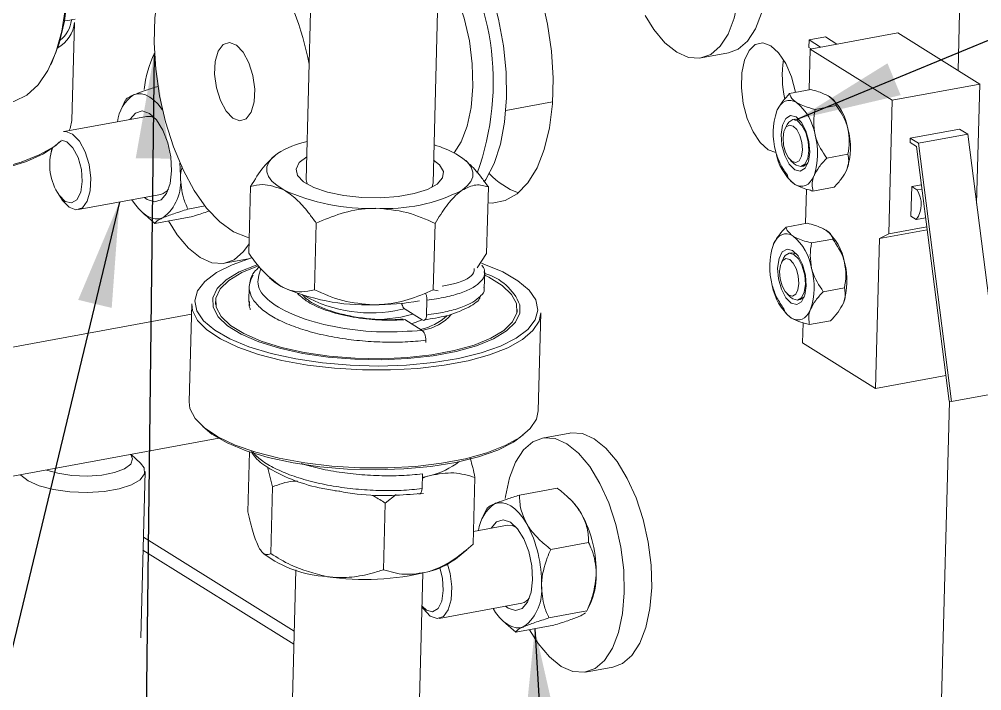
# Model space of a CAD drawing. Header units: millimetres. Extents: x 15 to 415, y 5 to 292.
# Drawn here: x 125.45 to 155.76, y 146.35 to 167.51 of the extents above; entities that cross this region are included whole.
import ezdxf

# ---------------------------------------------------------------- set-up
doc = ezdxf.new("R2010")
doc.units = ezdxf.units.MM
doc.dimstyles.new('SLDDIMSTYLE0', dxfattribs={"dimtxt": 0.18, "dimasz": 3.302, "dimexe": 0, "dimexo": 0.0625, "dimgap": 0, "dimtad": 0, "dimtih": 1, "dimtoh": 1, "dimdec": 0, "dimrnd": 1e-09, "dimzin": 0, "dimdsep": 46, "dimtxsty": 'Standard', "dimsah": 1, "dimcen": 0.09, "dimadec": 0, "dimazin": 0, "dimtfac": 3.302, "dimtdec": 0, "dimtofl": 0, "dimtmove": 0, "dimatfit": 3, "dimfxl": 1, "dimfrac": 2, "dimtolj": 1, "dimtzin": 0, "dimarcsym": 0})

msp = doc.modelspace()

# ---------------------------------------------------------------- linework, layer by layer
at = {"color": 7, "linetype": 'Continuous', "lineweight": 15}
for p, q in [((155.016, 165.898), (155.362, 179.182)), ((138.483, 162.348), (138.707, 170.951)), ((134.686, 170.209), (134.484, 162.452)), ((127.112, 164.326), (127.192, 167.413)), ((153.117, 167.082), (150.359, 166.573)), ((155.699, 165.472), (153.117, 167.082)), ((150.323, 166.859), (150.317, 166.625)), ((150.323, 166.859), (150.841, 166.954)), ((150.685, 166.634), (150.323, 166.859)), ((150.841, 166.954), (151.202, 166.729)), ((146.928, 166.293), (147.79, 166.452)), ((150.317, 166.625), (150.391, 166.579)), ((150.325, 165.287), (150.359, 166.573)), ((150.359, 166.573), (152.941, 164.963)), ((150.378, 165.296), (149.71, 165.173)), ((152.941, 164.963), (155.699, 165.472)), ((155.601, 161.701), (155.699, 165.472)), ((128.802, 164.973), (128.689, 164.739)), ((140.777, 164.642), (142.247, 164.913)), ((151.079, 164.989), (151.064, 165.003)), ((152.941, 164.963), (152.832, 160.754)), ((151.182, 164.795), (150.514, 164.672)), ((129.458, 164.452), (126.866, 163.974)), ((149.878, 164.362), (149.802, 164.348)), ((149.63, 164.191), (149.562, 164.051)), ((153.511, 163.765), (155.062, 164.051)), ((155.321, 163.89), (155.062, 164.051)), ((153.511, 163.765), (153.507, 163.625)), ((153.769, 163.604), (153.511, 163.765)), ((153.769, 163.604), (155.321, 163.89)), ((156.364, 155.754), (155.321, 163.89)), ((126.473, 163.431), (126.442, 163.268)), ((153.507, 163.625), (153.709, 163.498)), ((154.739, 155.472), (153.709, 163.498)), ((153.769, 163.604), (154.813, 155.468)), ((151.55, 163.258), (150.883, 163.135)), ((139.575, 162.999), (139.512, 163.057)), ((149.744, 163.065), (149.857, 162.958)), ((149.92, 162.909), (149.857, 162.958)), ((150.074, 162.873), (150.15, 162.887)), ((132.734, 162.239), (132.679, 160.14)), ((138.442, 162.213), (138.483, 162.348)), ((140.224, 162.227), (140.169, 160.128)), ((149.746, 162.407), (149.761, 162.393)), ((151.115, 162.223), (150.447, 162.1)), ((153.532, 161.302), (153.557, 162.237)), ((153.557, 162.237), (153.864, 162.294)), ((153.724, 162.133), (153.557, 162.237)), ((126.672, 162.023), (126.759, 161.882)), ((126.806, 161.811), (126.759, 161.882)), ((127.303, 161.512), (129.912, 161.994)), ((150.216, 161.077), (150.244, 162.16)), ((153.724, 162.133), (153.881, 162.162)), ((131.301, 161.628), (130.764, 161.529)), ((129.296, 161.451), (129.401, 161.352)), ((129.406, 161.358), (129.723, 161.08)), ((130.913, 161.3), (129.723, 161.08)), ((153.532, 161.302), (153.7, 161.197)), ((134.801, 161.088), (134.746, 158.988)), ((138.546, 161.081), (138.491, 158.982)), ((150.268, 161.087), (149.6, 160.964)), ((152.832, 160.754), (154.033, 160.976)), ((153.998, 161.252), (153.7, 161.197)), ((150.969, 160.78), (150.954, 160.794)), ((154.046, 160.877), (152.545, 160.6)), ((152.545, 160.6), (152.832, 160.754)), ((151.072, 160.586), (150.404, 160.463)), ((152.545, 160.6), (152.422, 155.876)), ((140.169, 160.128), (139.869, 159.674)), ((149.768, 160.153), (149.693, 160.139)), ((131.917, 159.821), (132.657, 159.958)), ((149.52, 159.981), (149.452, 159.842)), ((140.11, 159.522), (140.089, 159.574)), ((140.097, 159.053), (140.11, 159.526)), ((133.328, 159.368), (133.392, 159.31)), ((132.696, 159.087), (132.684, 158.615)), ((138.64, 158.959), (138.491, 158.982)), ((149.634, 158.855), (149.747, 158.749)), ((151.441, 159.049), (150.773, 158.926)), ((130.881, 158.544), (130.801, 155.457)), ((131.633, 158.618), (131.631, 158.524)), ((132.684, 158.618), (132.709, 158.49)), ((132.697, 158.617), (132.701, 158.579)), ((138.278, 158.192), (138.29, 158.659)), ((139.961, 158.741), (139.999, 158.829)), ((149.81, 158.699), (149.747, 158.749)), ((149.965, 158.664), (150.04, 158.677)), ((137.472, 158.361), (137.595, 158.386)), ((137.601, 158.376), (138.145, 158.036)), ((141.128, 158.277), (141.13, 158.371)), ((141.797, 155.171), (141.877, 158.258)), ((130.873, 158.216), (122.719, 156.711)), ((137.466, 158.127), (137.85, 158.221)), ((137.592, 158.048), (138.137, 157.709)), ((149.637, 158.197), (149.651, 158.183)), ((150.118, 157.313), (150.134, 157.95)), ((151.005, 158.013), (150.337, 157.89)), ((138.257, 157.396), (138.255, 157.326)), ((152.422, 155.876), (150.118, 157.313)), ((152.422, 155.876), (154.635, 156.285)), ((154.813, 155.468), (156.364, 155.754)), ((154.229, 135.684), (154.744, 155.471)), ((154.813, 155.468), (154.739, 155.472)), ((123.444, 152.778), (131.732, 154.307)), ((142.788, 154.473), (141.926, 154.314)), ((129.272, 153.527), (128.975, 153.798)), ((132.699, 153.882), (132.65, 151.991)), ((133.267, 153.405), (133.426, 152.775)), ((129.276, 148.019), (129.412, 153.257)), ((138.148, 153.186), (138.135, 152.72)), ((138.145, 153.073), (138.402, 153.138)), ((139.803, 153.071), (139.748, 150.971)), ((133.426, 152.775), (133.372, 150.675)), ((136.976, 152.265), (137.323, 152.539)), ((137.981, 152.559), (138.186, 152.572)), ((142.396, 152.737), (141.206, 152.517)), ((136.976, 152.265), (136.921, 150.165)), ((142.824, 152.366), (142.721, 152.463)), ((140.173, 152.09), (140.06, 151.856)), ((140.829, 151.569), (139.759, 151.372)), ((143.381, 151.026), (142.191, 150.806)), ((133.104, 150.714), (133.166, 150.657)), ((139.185, 150.501), (139.546, 150.797)), ((134.164, 150.16), (133.907, 140.305)), ((137.906, 140.201), (138.163, 150.056)), ((138.177, 148.928), (138.13, 148.999)), ((138.673, 148.629), (141.282, 149.11)), ((143.325, 148.865), (142.134, 148.646)), ((143.325, 148.865), (143.312, 148.848)), ((143.318, 148.845), (143.43, 149.078)), ((140.666, 148.568), (140.772, 148.469)), ((140.777, 148.475), (141.093, 148.197)), ((142.284, 148.417), (141.093, 148.197)), ((143.287, 146.938), (144.149, 147.097))]:
    msp.add_line(p, q, dxfattribs=at)
at = {"color": 8, "linetype": 'Continuous', "lineweight": 15}
for p, q in [((140.015, 159.76), (140.063, 159.7)), ((135.547, 152.637), (135.401, 152.652)), ((129.359, 151.189), (134.114, 148.225)), ((134.103, 147.82), (129.348, 150.784))]:
    msp.add_line(p, q, dxfattribs=at)
at = {"color": 7, "linetype": 'Continuous', "lineweight": 15, "flags": 128}
for points in [[(125.162, 164.893), (125.3, 164.927), (125.694, 165.12), (126.048, 165.447), (126.354, 165.9), (126.602, 166.467), (126.788, 167.134), (126.905, 167.882), (126.952, 168.693), (126.926, 169.546), (126.829, 170.419), (126.662, 171.288), (126.432, 172.132), (126.142, 172.928), (125.801, 173.656), (125.648, 173.932)], [(125.675, 173.937), (126.022, 173.282), (126.341, 172.512), (126.603, 171.683), (126.802, 170.816), (126.93, 169.935), (126.986, 169.065), (126.967, 168.23), (126.873, 167.451), (126.709, 166.75), (126.477, 166.147), (126.45, 166.093)], [(139.347, 170.377), (139.719, 169.775), (140.05, 169.084), (140.329, 168.322), (140.548, 167.513), (140.703, 166.679), (140.787, 165.845), (140.798, 165.034), (140.737, 164.269), (140.605, 163.573), (140.406, 162.966), (140.145, 162.465), (140.092, 162.388)], [(132.692, 160.63), (132.624, 160.645), (132.195, 160.818), (131.767, 161.126), (131.353, 161.562), (130.964, 162.113), (130.612, 162.762), (130.306, 163.491), (130.055, 164.279), (129.868, 165.104), (129.748, 165.941), (129.7, 166.767), (129.725, 167.557), (129.822, 168.29), (129.988, 168.944), (130.157, 169.374)], [(138.646, 169.368), (138.966, 168.839), (139.243, 168.224), (139.466, 167.546), (139.626, 166.83), (139.717, 166.104), (139.736, 165.397), (139.682, 164.735), (139.557, 164.144), (139.366, 163.647), (139.15, 163.302)], [(148.146, 169.134), (148.146, 168.797), (148.092, 168.135), (147.967, 167.544), (147.776, 167.047), (147.526, 166.663), (147.226, 166.406), (146.89, 166.287), (146.528, 166.309), (146.156, 166.473), (145.787, 166.771), (145.436, 167.193), (145.165, 167.631)], [(149.008, 168.956), (148.954, 168.294), (148.829, 167.703), (148.638, 167.206), (148.388, 166.822), (148.088, 166.565), (147.79, 166.452)], [(140.211, 161.727), (140.346, 161.721), (140.757, 161.796), (141.136, 162.01), (141.473, 162.358), (141.76, 162.83), (141.987, 163.413), (142.15, 164.092), (142.243, 164.847), (142.264, 165.658), (142.212, 166.503), (142.09, 167.359), (141.908, 168.17)], [(132.504, 166.474), (132.684, 166.141), (132.809, 165.735), (132.866, 165.307), (132.846, 164.907), (132.752, 164.584), (132.596, 164.377), (132.396, 164.31), (132.177, 164.393), (131.964, 164.614), (131.784, 164.948), (131.659, 165.353), (131.603, 165.782), (131.622, 166.181), (131.716, 166.504), (131.872, 166.712), (132.072, 166.778), (132.291, 166.695), (132.504, 166.474)], [(149.283, 163.313), (149.033, 163.402), (148.785, 163.624), (148.561, 163.961), (148.378, 164.384), (148.252, 164.861), (148.192, 165.353), (148.204, 165.819), (148.287, 166.222), (148.434, 166.529), (148.632, 166.715), (148.867, 166.765), (149.118, 166.676), (149.366, 166.454), (149.59, 166.117), (149.773, 165.693), (149.899, 165.216), (149.901, 165.208)], [(129.961, 164.655), (129.945, 164.678), (129.821, 164.835), (129.693, 164.963), (129.561, 165.062), (129.428, 165.128), (129.297, 165.162), (129.17, 165.161), (129.048, 165.127)], [(149.929, 164.889), (149.837, 164.934), (149.747, 164.957), (149.66, 164.957), (149.576, 164.934), (149.498, 164.887), (149.427, 164.819), (149.363, 164.73), (149.309, 164.622)], [(116.115, 164.612), (116.144, 164.397), (116.304, 164.086), (116.602, 163.785), (117.03, 163.502), (117.576, 163.244), (118.227, 163.018), (118.966, 162.829), (119.773, 162.683), (120.628, 162.583), (121.509, 162.532), (122.392, 162.531), (123.255, 162.58), (124.075, 162.678), (124.832, 162.823), (125.506, 163.01), (126.078, 163.235), (126.535, 163.492), (126.771, 163.679)], [(126.71, 163.634), (126.613, 163.545), (126.21, 163.273), (125.682, 163.032), (125.043, 162.827), (124.31, 162.664), (123.504, 162.548), (122.646, 162.482), (121.76, 162.468), (120.87, 162.506), (120, 162.594), (119.173, 162.731), (118.414, 162.914), (117.742, 163.135), (117.175, 163.391), (116.729, 163.674), (116.416, 163.976), (116.245, 164.288), (116.221, 164.603), (116.223, 164.617)], [(128.938, 164.356), (128.939, 164.359), (129.109, 164.557), (129.319, 164.622), (129.548, 164.547), (129.773, 164.34), (129.972, 164.019), (130.127, 163.618), (130.222, 163.175), (130.247, 162.733)], [(127.026, 164.003), (127.058, 164.074), (127.112, 164.326)], [(129.747, 164.371), (129.605, 164.443), (129.458, 164.452)], [(149.874, 162.772), (149.703, 162.943), (149.562, 163.214), (149.472, 163.544), (149.446, 163.883), (149.488, 164.179), (149.593, 164.388), (149.743, 164.477), (149.917, 164.433), (150.087, 164.262), (150.228, 163.991), (150.319, 163.661), (150.345, 163.322), (150.302, 163.026), (150.198, 162.817), (150.047, 162.728), (149.874, 162.772)], [(149.63, 164.191), (149.683, 164.274), (149.81, 164.349), (149.957, 164.312), (150.1, 164.168), (150.22, 163.939), (150.296, 163.66), (150.318, 163.374), (150.282, 163.123), (150.194, 162.947), (150.067, 162.872), (149.92, 162.909), (149.92, 162.909)], [(150.045, 164.318), (150.032, 164.326), (149.885, 164.363), (149.878, 164.362)], [(149.794, 163.025), (149.912, 162.996), (150.013, 163.056), (150.084, 163.197), (150.113, 163.397), (150.095, 163.626), (150.034, 163.85), (149.939, 164.033), (149.824, 164.148), (149.706, 164.178), (149.604, 164.117), (149.534, 163.976), (149.505, 163.776), (149.523, 163.547), (149.584, 163.324), (149.679, 163.141), (149.794, 163.025)], [(126.778, 163.706), (126.95, 163.654), (127.143, 163.461), (127.303, 163.155), (127.406, 162.781), (127.435, 162.398), (127.387, 162.062), (127.269, 161.825), (127.099, 161.724), (126.902, 161.774), (126.71, 161.966), (126.71, 161.966)], [(126.849, 163.971), (126.914, 163.975), (127.133, 163.893), (127.346, 163.671), (127.526, 163.338), (127.651, 162.932), (127.707, 162.504), (127.687, 162.104), (127.594, 161.781), (127.438, 161.574), (127.238, 161.508), (127.018, 161.59), (126.806, 161.811), (126.806, 161.811)], [(133.78, 162.134), (133.569, 162.269), (133.409, 162.411), (133.301, 162.559), (133.248, 162.709), (133.25, 162.859), (133.308, 163.006), (133.42, 163.148), (133.585, 163.283)], [(138.501, 163.07), (138.689, 162.921), (138.808, 162.717), (138.782, 162.512), (138.612, 162.32), (138.309, 162.151), (137.891, 162.017), (137.386, 161.926), (136.824, 161.884), (136.241, 161.894), (135.675, 161.954), (135.159, 162.062), (134.727, 162.21), (134.406, 162.389), (134.216, 162.587), (134.169, 162.793), (134.268, 162.994), (134.503, 163.174)], [(139.397, 162.125), (139.562, 162.259), (139.674, 162.401), (139.732, 162.548), (139.734, 162.698), (139.681, 162.848), (139.574, 162.996), (139.413, 163.138), (139.203, 163.273)], [(130.525, 162.56), (130.523, 162.809), (130.512, 162.979)], [(150.15, 162.887), (150.269, 162.961), (150.29, 162.988)], [(130.247, 162.733), (130.2, 162.337), (130.086, 162.023), (129.915, 161.825), (129.706, 161.76), (129.477, 161.835), (129.391, 161.898)], [(149.862, 162.316), (149.953, 162.271), (150.043, 162.248), (150.131, 162.248), (150.214, 162.272), (150.292, 162.318), (150.364, 162.386), (150.427, 162.475), (150.481, 162.584)], [(134.484, 162.452), (134.514, 162.323), (134.518, 162.315)], [(129, 161.825), (129.08, 161.704), (129.203, 161.547), (129.332, 161.419), (129.464, 161.32), (129.596, 161.254), (129.727, 161.221), (129.855, 161.221), (129.977, 161.255)], [(132.687, 160.434), (132.514, 160.192), (132.215, 159.935), (131.879, 159.815), (131.517, 159.838), (131.145, 160.001), (130.776, 160.3), (130.425, 160.721), (130.154, 161.159)], [(149.819, 160.679), (149.728, 160.725), (149.638, 160.748), (149.55, 160.748), (149.466, 160.724), (149.388, 160.678), (149.317, 160.61), (149.254, 160.521), (149.199, 160.412)], [(149.764, 158.563), (149.594, 158.733), (149.453, 159.004), (149.362, 159.334), (149.336, 159.673), (149.379, 159.97), (149.483, 160.178), (149.634, 160.267), (149.807, 160.223), (149.978, 160.053), (150.119, 159.782), (150.209, 159.452), (150.235, 159.113), (150.193, 158.817), (150.088, 158.608), (149.938, 158.519), (149.764, 158.563)], [(149.52, 159.981), (149.573, 160.065), (149.7, 160.14), (149.847, 160.103), (149.991, 159.959), (150.11, 159.73), (150.187, 159.451), (150.208, 159.164), (150.173, 158.914), (150.084, 158.738), (149.957, 158.662), (149.81, 158.699), (149.81, 158.699)], [(149.935, 160.108), (149.922, 160.117), (149.776, 160.154), (149.768, 160.153)], [(132.764, 159.991), (132.158, 159.777), (131.662, 159.527), (131.295, 159.248), (131.067, 158.949), (130.984, 158.638), (131.048, 158.323), (131.257, 158.012), (131.606, 157.715), (132.086, 157.439), (132.682, 157.191), (133.38, 156.979), (134.159, 156.809), (134.999, 156.684), (135.877, 156.609), (136.769, 156.585), (137.65, 156.614), (138.496, 156.693), (139.285, 156.822), (139.994, 156.996), (140.605, 157.212), (141.101, 157.462), (141.468, 157.74), (141.696, 158.039), (141.78, 158.35), (141.716, 158.666), (141.506, 158.976), (141.157, 159.274), (140.678, 159.55), (140.081, 159.797), (140.004, 159.824)], [(141.216, 158.513), (141.217, 158.255), (141.08, 157.964), (140.8, 157.689), (140.387, 157.439), (139.851, 157.22), (139.21, 157.04), (138.484, 156.904), (137.693, 156.817), (136.862, 156.781), (136.017, 156.796), (135.183, 156.864), (134.386, 156.98), (133.649, 157.143), (132.995, 157.347), (132.444, 157.586), (132.012, 157.852), (131.714, 158.138), (131.557, 158.435), (131.547, 158.733), (131.684, 159.024), (131.963, 159.299), (132.377, 159.55), (132.912, 159.768), (132.942, 159.778)], [(149.685, 158.816), (149.802, 158.786), (149.904, 158.846), (149.975, 158.987), (150.003, 159.188), (149.986, 159.417), (149.925, 159.64), (149.829, 159.823), (149.714, 159.938), (149.597, 159.968), (149.495, 159.908), (149.424, 159.767), (149.396, 159.567), (149.413, 159.337), (149.474, 159.114), (149.57, 158.931), (149.685, 158.816)], [(132.956, 159.733), (132.459, 159.528), (132.054, 159.283), (131.78, 159.013), (131.646, 158.728), (131.656, 158.436), (131.81, 158.145), (132.102, 157.865), (132.525, 157.605), (133.065, 157.371), (133.705, 157.171), (134.427, 157.012), (135.208, 156.897), (136.025, 156.831), (136.853, 156.816), (137.666, 156.852), (138.44, 156.937), (139.152, 157.07), (139.78, 157.246), (140.304, 157.46), (140.709, 157.706), (140.983, 157.975), (141.117, 158.26), (141.107, 158.553), (140.953, 158.843), (140.661, 159.123), (140.238, 159.384), (140.136, 159.435)], [(133.701, 159.094), (133.49, 159.229), (133.392, 159.31)], [(141.877, 158.258), (141.822, 158.001), (141.626, 157.701), (141.295, 157.419), (140.836, 157.163), (140.262, 156.938), (139.587, 156.752), (138.829, 156.608), (138.008, 156.51), (137.144, 156.462), (136.261, 156.464), (135.381, 156.515), (134.526, 156.616), (133.72, 156.763), (132.982, 156.952), (132.333, 157.179), (131.788, 157.438), (131.362, 157.721), (131.066, 158.022), (130.908, 158.333), (130.881, 158.544)], [(150.04, 158.677), (150.16, 158.751), (150.18, 158.778)], [(149.752, 158.107), (149.843, 158.061), (149.933, 158.038), (150.021, 158.039), (150.105, 158.062), (150.183, 158.108), (150.254, 158.177), (150.318, 158.266), (150.372, 158.374)], [(136.659, 158.049), (136.955, 158.063), (137.466, 158.127)], [(138.131, 158.045), (138.006, 157.988), (137.803, 157.917)], [(130.801, 155.457), (130.828, 155.246), (130.986, 154.935), (131.282, 154.634), (131.708, 154.351), (132.252, 154.092), (132.902, 153.865), (133.64, 153.676), (134.446, 153.529), (135.3, 153.429), (136.181, 153.377), (137.064, 153.375), (137.927, 153.423), (138.749, 153.521), (139.507, 153.665), (140.181, 153.851), (140.756, 154.076), (141.215, 154.332), (141.546, 154.614), (141.742, 154.914), (141.797, 155.171)], [(141.324, 154.412), (141.016, 154.188), (140.52, 153.938), (139.909, 153.722), (139.2, 153.548), (138.411, 153.419), (137.564, 153.34), (136.683, 153.311), (135.792, 153.335), (134.914, 153.41), (134.074, 153.535), (133.295, 153.705), (132.597, 153.917), (132, 154.165), (131.521, 154.441), (131.234, 154.674)], [(140.754, 152.413), (140.762, 152.471), (140.887, 153.062), (141.079, 153.559), (141.329, 153.944), (141.628, 154.2), (141.965, 154.32), (142.326, 154.297), (142.698, 154.134), (143.067, 153.836), (143.418, 153.414), (143.738, 152.885), (144.014, 152.269), (144.237, 151.591), (144.396, 150.875), (144.487, 150.149), (144.506, 149.442)], [(142.788, 154.473), (142.827, 154.479), (143.188, 154.456), (143.56, 154.293), (143.929, 153.995), (144.28, 153.573), (144.6, 153.044), (144.876, 152.428), (145.099, 151.75), (145.258, 151.034), (145.349, 150.308), (145.368, 149.601)], [(126.305, 153.306), (126.661, 153.205), (127.109, 153.137), (127.586, 153.118), (128.048, 153.15), (128.454, 153.229), (128.768, 153.348), (128.964, 153.497), (129.022, 153.663), (128.966, 153.797)], [(129.272, 153.527), (129.388, 153.375), (129.399, 153.183), (129.263, 153), (128.99, 152.84), (128.6, 152.715), (128.122, 152.634), (127.591, 152.603), (127.047, 152.624), (126.53, 152.697), (126.079, 152.814), (125.727, 152.969), (125.499, 153.149), (125.494, 153.156)], [(141.432, 151.612), (141.316, 151.795), (141.192, 151.952), (141.063, 152.08), (140.932, 152.179), (140.799, 152.245), (140.668, 152.278), (140.54, 152.278), (140.419, 152.244)], [(140.308, 151.473), (140.31, 151.476), (140.48, 151.674), (140.69, 151.739), (140.918, 151.664), (141.143, 151.456), (141.343, 151.136), (141.498, 150.735), (141.592, 150.292), (141.617, 149.85)], [(141.117, 151.488), (140.975, 151.56), (140.829, 151.569)], [(138.692, 150.223), (138.776, 149.898), (138.806, 149.514), (138.758, 149.179), (138.64, 148.942), (138.47, 148.841), (138.273, 148.891), (138.135, 149.012)], [(138.94, 150.339), (139.022, 150.049), (139.078, 149.621), (139.058, 149.221), (138.964, 148.898), (138.808, 148.691), (138.608, 148.625), (138.389, 148.707), (138.177, 148.928)], [(141.617, 149.85), (141.57, 149.453), (141.456, 149.14), (141.286, 148.942), (141.076, 148.876), (140.848, 148.952), (140.762, 149.014)], [(144.506, 149.442), (144.452, 148.781), (144.326, 148.19), (144.135, 147.693), (143.885, 147.308), (143.586, 147.052), (143.249, 146.932), (142.888, 146.955), (142.516, 147.118), (142.147, 147.416), (141.796, 147.838), (141.524, 148.276)], [(145.368, 149.601), (145.314, 148.94), (145.188, 148.349), (144.997, 147.852), (144.747, 147.467), (144.448, 147.211), (144.149, 147.097)], [(140.371, 148.942), (140.45, 148.821), (140.574, 148.664), (140.703, 148.535), (140.834, 148.437), (140.967, 148.371), (141.098, 148.337), (141.226, 148.338), (141.347, 148.372)]]:
    msp.add_lwpolyline(points, dxfattribs=at)
at = {"color": 7, "linetype": 'Continuous', "lineweight": 15}
for centre, radius, start, end in [((131.96, 165.538), 8.418, 339.9897, 36.8373), ((126.136, 164.56), 8.581, 10.317, 33.2425), ((126.126, 167.543), 1.074, 300.131, 353.059), ((126.189, 167.579), 0.909, 307.2175, 353.9799), ((132.986, 164.895), 3.624, 154.6516, 173.6468), ((152.659, 165.723), 3.177, 170.7303, 193.2305), ((129.736, 164.147), 1.198, 125.0642, 173.4231), ((149.889, 163.783), 1.683, 9.4752, 50.3487), ((151.396, 163.924), 2.2, 161.5078, 195.5097), ((148.854, 163.593), 1.683, 9.4752, 50.3487), ((149.429, 163.472), 2.2, 341.5078, 15.5097), ((148.395, 163.281), 2.2, 341.5078, 15.5097), ((128.094, 162.924), 1.684, 161.687, 214.672), ((135.172, 160.697), 3.034, 102.5008, 121.5361), ((137.483, 160.046), 3.657, 61.9476, 73.6232), ((150.936, 163.613), 1.683, 189.4752, 230.3487), ((129.111, 162.387), 1.425, 307.4223, 6.9627), ((142.012, 164.296), 2.41, 223.1491, 249.5479), ((129.814, 162.377), 0.396, 284.3289, 328.8555), ((136.464, 168.022), 6.472, 245.4968, 271.965), ((136.995, 166.82), 5.274, 266.6402, 297.0967), ((153.037, 161.683), 0.822, 323.8214, 33.1961), ((148.745, 159.383), 1.683, 9.4752, 50.3487), ((149.779, 159.574), 1.683, 9.4752, 50.3487), ((151.286, 159.714), 2.2, 161.5078, 195.5097), ((149.32, 159.263), 2.2, 341.5078, 15.5097), ((148.285, 159.072), 2.2, 341.5078, 15.5097), ((136.385, 164.982), 6.472, 245.4968, 271.965), ((150.826, 159.403), 1.683, 189.4752, 230.3487), ((136.523, 162.577), 4.321, 240.8712, 282.6873), ((136.663, 166.481), 7.967, 269.5931, 280.0824), ((137.727, 159.462), 1.76, 281.7932, 312.6437), ((137.923, 159.206), 1.509, 279.4905, 318.6989), ((137.878, 155.373), 2.295, 283.1829, 308.1523), ((141.107, 151.264), 1.198, 125.0642, 173.4231), ((141.512, 151.021), 1.878, 28.9609, 45.7122), ((139.769, 150.095), 3.852, 358.5085, 28.46), ((138.045, 149.777), 3.852, 358.5085, 28.46), ((135.347, 153.633), 3.689, 233.7692, 266.6983), ((137.776, 152.395), 2.361, 283.3911, 306.6496), ((136.359, 157.98), 8.123, 261.3266, 283.9878), ((141.41, 149.974), 2.21, 336.0921, 0.5346), ((140.481, 149.504), 1.425, 307.4223, 6.9627), ((141.184, 149.494), 0.396, 284.3289, 328.8555)]:
    msp.add_arc(centre, radius, start, end, dxfattribs=at)
at = {"color": 8, "linetype": 'Continuous', "lineweight": 15}
msp.add_arc((139.659, 157.885), 1.679, 21.9679, 74.2304, dxfattribs=at)
at = {"color": 7, "linetype": 'Continuous', "lineweight": 15}
for points, knots in [([(126.852, 167.457), (126.861, 167.459), (126.97, 167.475), (127.095, 167.495), (127.209, 167.513)], [0, 0, 0, 0, 0.085571, 1, 1, 1, 1]), ([(129.835, 165.401), (129.702, 165.358), (129.43, 165.272), (129.178, 165.182), (129.071, 165.137), (129.048, 165.127)], [0, 0, 0, 0, 0.43238, 0.879544, 1, 1, 1, 1]), ([(150.378, 165.296), (150.463, 165.274), (150.692, 165.214), (150.859, 165.132), (150.963, 165.08)], [0, 0, 0, 0, 0.3711, 1, 1, 1, 1]), ([(129.048, 165.127), (128.97, 165.09), (128.835, 165.025), (128.816, 164.986), (128.809, 164.969)], [0, 0, 0, 0, 0.572419, 1, 1, 1, 1]), ([(149.71, 165.173), (149.565, 165.01), (149.399, 164.824), (149.319, 164.643), (149.309, 164.622)], [0, 0, 0, 0, 0.879026, 1, 1, 1, 1]), ([(149.929, 164.889), (149.857, 164.947), (149.743, 165.039), (149.719, 165.137), (149.71, 165.173)], [0, 0, 0, 0, 0.6289, 1, 1, 1, 1]), ([(150.963, 165.08), (150.97, 165.076), (151.074, 165.009), (151.153, 164.911), (151.176, 164.819), (151.182, 164.795)], [0, 0, 0, 0, 0.047338, 0.759626, 1, 1, 1, 1]), ([(150.514, 164.672), (150.459, 164.686), (150.242, 164.743), (150.043, 164.819), (149.935, 164.885), (149.929, 164.889)], [0, 0, 0, 0, 0.240374, 0.952662, 1, 1, 1, 1]), ([(150.515, 163.87), (150.493, 164.007), (150.45, 164.279), (150.493, 164.542), (150.514, 164.672)], [0, 0, 0, 0, 0.503986, 1, 1, 1, 1]), ([(151.182, 164.795), (151.318, 164.591), (151.472, 164.358), (151.541, 164.093), (151.549, 164.061)], [0, 0, 0, 0, 0.879026, 1, 1, 1, 1]), ([(151.549, 164.061), (151.571, 163.923), (151.614, 163.651), (151.571, 163.389), (151.55, 163.258)], [0, 0, 0, 0, 0.503986, 1, 1, 1, 1]), ([(150.883, 163.135), (150.747, 163.339), (150.592, 163.572), (150.523, 163.838), (150.515, 163.87)], [0, 0, 0, 0, 0.879026, 1, 1, 1, 1]), ([(133.585, 163.283), (133.437, 163.155), (133.143, 162.901), (132.87, 162.459), (132.734, 162.239)], [0, 0, 0, 0, 0.503997, 1, 1, 1, 1]), ([(149.275, 163.335), (149.318, 163.202), (149.404, 162.938), (149.564, 162.713), (149.643, 162.601)], [0, 0, 0, 0, 0.503986, 1, 1, 1, 1]), ([(150.481, 162.584), (150.53, 162.677), (150.627, 162.861), (150.798, 163.044), (150.883, 163.135)], [0, 0, 0, 0, 0.503986, 1, 1, 1, 1]), ([(151.55, 163.258), (151.571, 163.126), (151.595, 162.975), (151.524, 162.796), (151.516, 162.774)], [0, 0, 0, 0, 0.8790262, 1, 1, 1, 1]), ([(130.525, 162.56), (130.525, 162.577), (130.528, 162.68), (130.56, 162.785), (130.586, 162.872)], [0, 0, 0, 0, 0.16973, 1, 1, 1, 1]), ([(140.224, 162.227), (140.157, 162.32), (139.975, 162.572), (139.757, 162.846), (139.6, 162.968), (139.57, 162.991)], [0, 0, 0, 0, 0.323256, 0.871777, 1, 1, 1, 1]), ([(130.764, 161.529), (130.711, 161.645), (130.571, 161.957), (130.543, 162.327), (130.525, 162.56)], [0, 0, 0, 0, 0.370993, 1, 1, 1, 1]), ([(149.643, 162.601), (149.652, 162.564), (149.676, 162.467), (149.79, 162.374), (149.862, 162.316)], [0, 0, 0, 0, 0.3711, 1, 1, 1, 1]), ([(150.447, 162.1), (150.426, 162.232), (150.402, 162.383), (150.473, 162.562), (150.481, 162.584)], [0, 0, 0, 0, 0.8790262, 1, 1, 1, 1]), ([(151.516, 162.774), (151.467, 162.681), (151.37, 162.497), (151.199, 162.314), (151.115, 162.223)], [0, 0, 0, 0, 0.503986, 1, 1, 1, 1]), ([(132.734, 162.239), (132.858, 162.27), (133.19, 162.352), (133.553, 162.218), (133.78, 162.134)], [0, 0, 0, 0, 0.372647, 1, 1, 1, 1]), ([(139.397, 162.125), (139.544, 162.198), (139.836, 162.344), (140.095, 162.266), (140.224, 162.227)], [0, 0, 0, 0, 0.503997, 1, 1, 1, 1]), ([(149.862, 162.316), (149.868, 162.312), (149.976, 162.247), (150.176, 162.171), (150.392, 162.114), (150.447, 162.1)], [0, 0, 0, 0, 0.047338, 0.759626, 1, 1, 1, 1]), ([(133.78, 162.134), (133.801, 162.122), (133.951, 162.035), (134.232, 161.805), (134.549, 161.441), (134.734, 161.182), (134.801, 161.088)], [0, 0, 0, 0, 0.059231, 0.41722, 0.788379, 1, 1, 1, 1]), ([(138.546, 161.081), (138.664, 161.27), (138.903, 161.653), (139.196, 161.978), (139.362, 162.099), (139.397, 162.125)], [0, 0, 0, 0, 0.432383, 0.879551, 1, 1, 1, 1]), ([(129.977, 161.255), (130.084, 161.297), (130.296, 161.381), (130.609, 161.48), (130.764, 161.529)], [0, 0, 0, 0, 0.503992, 1, 1, 1, 1]), ([(131.434, 161.473), (131.408, 161.463), (131.272, 161.41), (131.074, 161.349), (130.913, 161.3)], [0, 0, 0, 0, 0.18956, 1, 1, 1, 1]), ([(134.801, 161.088), (135.06, 161.197), (135.588, 161.42), (136.237, 161.546), (136.607, 161.553), (136.686, 161.555)], [0, 0, 0, 0, 0.432383, 0.879551, 1, 1, 1, 1]), ([(136.686, 161.555), (137.014, 161.527), (137.667, 161.472), (138.254, 161.211), (138.546, 161.081)], [0, 0, 0, 0, 0.503997, 1, 1, 1, 1]), ([(129.723, 161.08), (129.732, 161.099), (129.75, 161.138), (129.857, 161.202), (129.956, 161.246), (129.977, 161.255)], [0, 0, 0, 0, 0.43238, 0.879544, 1, 1, 1, 1]), ([(149.6, 160.964), (149.455, 160.8), (149.29, 160.615), (149.209, 160.434), (149.199, 160.412)], [0, 0, 0, 0, 0.879026, 1, 1, 1, 1]), ([(149.819, 160.679), (149.747, 160.737), (149.633, 160.829), (149.609, 160.927), (149.6, 160.964)], [0, 0, 0, 0, 0.6289, 1, 1, 1, 1]), ([(150.268, 161.087), (150.353, 161.065), (150.583, 161.005), (150.749, 160.922), (150.853, 160.87)], [0, 0, 0, 0, 0.3711, 1, 1, 1, 1]), ([(150.404, 160.463), (150.35, 160.477), (150.133, 160.534), (149.933, 160.609), (149.826, 160.675), (149.819, 160.679)], [0, 0, 0, 0, 0.240374, 0.952662, 1, 1, 1, 1]), ([(150.853, 160.87), (150.86, 160.866), (150.964, 160.8), (151.043, 160.702), (151.066, 160.609), (151.072, 160.586)], [0, 0, 0, 0, 0.047338, 0.759626, 1, 1, 1, 1]), ([(150.405, 159.66), (150.384, 159.797), (150.34, 160.07), (150.383, 160.332), (150.404, 160.463)], [0, 0, 0, 0, 0.503986, 1, 1, 1, 1]), ([(151.072, 160.586), (151.208, 160.381), (151.362, 160.149), (151.431, 159.883), (151.44, 159.851)], [0, 0, 0, 0, 0.879026, 1, 1, 1, 1]), ([(133.701, 159.094), (133.476, 159.261), (133.117, 159.529), (132.798, 159.974), (132.679, 160.14)], [0, 0, 0, 0, 0.627353, 1, 1, 1, 1]), ([(151.44, 159.851), (151.462, 159.714), (151.505, 159.442), (151.462, 159.179), (151.441, 159.049)], [0, 0, 0, 0, 0.503986, 1, 1, 1, 1]), ([(133.022, 159.72), (132.958, 159.661), (132.747, 159.465), (132.717, 159.241), (132.696, 159.085)], [0, 0, 0, 0, 0.304255, 1, 1, 1, 1]), ([(140.063, 159.7), (140.067, 159.695), (140.115, 159.637), (140.105, 159.578), (140.096, 159.523)], [0, 0, 0, 0, 0.070894, 1, 1, 1, 1]), ([(150.773, 158.926), (150.637, 159.13), (150.483, 159.362), (150.414, 159.628), (150.405, 159.66)], [0, 0, 0, 0, 0.879026, 1, 1, 1, 1]), ([(134.746, 158.988), (134.676, 158.97), (134.487, 158.923), (134.161, 158.916), (133.876, 158.999), (133.722, 159.082), (133.701, 159.094)], [0, 0, 0, 0, 0.211625, 0.570723, 0.940768, 1, 1, 1, 1]), ([(136.607, 158.515), (136.278, 158.542), (135.626, 158.597), (135.038, 158.858), (134.746, 158.988)], [0, 0, 0, 0, 0.503997, 1, 1, 1, 1]), ([(138.491, 158.982), (138.232, 158.872), (137.705, 158.65), (137.055, 158.524), (136.685, 158.516), (136.607, 158.515)], [0, 0, 0, 0, 0.432383, 0.879551, 1, 1, 1, 1]), ([(138.29, 158.659), (138.289, 158.69), (138.286, 158.753), (138.268, 158.827), (138.253, 158.857), (138.25, 158.861)], [0, 0, 0, 0, 0.45843, 0.916531, 1, 1, 1, 1]), ([(139.977, 158.79), (139.978, 158.791), (140.062, 158.857), (140.104, 158.948), (140.088, 159.039), (140.084, 159.056)], [0, 0, 0, 0, 0.005693, 0.804735, 1, 1, 1, 1]), ([(149.166, 159.126), (149.209, 158.993), (149.294, 158.728), (149.454, 158.503), (149.533, 158.391)], [0, 0, 0, 0, 0.503986, 1, 1, 1, 1]), ([(150.372, 158.374), (150.421, 158.467), (150.518, 158.652), (150.688, 158.835), (150.773, 158.926)], [0, 0, 0, 0, 0.503986, 1, 1, 1, 1]), ([(151.441, 159.049), (151.462, 158.916), (151.485, 158.765), (151.415, 158.587), (151.406, 158.565)], [0, 0, 0, 0, 0.879026, 1, 1, 1, 1]), ([(137.544, 158.063), (137.432, 158.055), (137.173, 158.037), (136.713, 158.05), (136.193, 158.101), (135.676, 158.196), (135.203, 158.332), (134.807, 158.494), (134.511, 158.672), (134.411, 158.782), (134.363, 158.834)], [0, 0, 0, 0, 0.097544, 0.224421, 0.358403, 0.492179, 0.625257, 0.756982, 0.885549, 1, 1, 1, 1]), ([(137.495, 158.566), (137.498, 158.552), (137.506, 158.511), (137.534, 158.45), (137.568, 158.4), (137.592, 158.383), (137.601, 158.376)], [0, 0, 0, 0, 0.159659, 0.478206, 0.795366, 1, 1, 1, 1]), ([(138.21, 158.038), (138.449, 158.076), (138.972, 158.16), (139.557, 158.4), (139.908, 158.61), (139.957, 158.732), (139.961, 158.741)], [0, 0, 0, 0, 0.286976, 0.628923, 0.973149, 1, 1, 1, 1]), ([(151.406, 158.565), (151.357, 158.472), (151.26, 158.287), (151.09, 158.104), (151.005, 158.013)], [0, 0, 0, 0, 0.503986, 1, 1, 1, 1]), ([(149.533, 158.391), (149.542, 158.355), (149.566, 158.257), (149.68, 158.165), (149.752, 158.107)], [0, 0, 0, 0, 0.3711, 1, 1, 1, 1]), ([(150.337, 157.89), (150.317, 158.023), (150.293, 158.174), (150.363, 158.352), (150.372, 158.374)], [0, 0, 0, 0, 0.879026, 1, 1, 1, 1]), ([(138.145, 158.036), (138.162, 158.03), (138.195, 158.016), (138.238, 158.044), (138.27, 158.103), (138.275, 158.162), (138.278, 158.192)], [0, 0, 0, 0, 0.24999, 0.499766, 0.749437, 1, 1, 1, 1]), ([(149.752, 158.107), (149.759, 158.103), (149.866, 158.037), (150.066, 157.961), (150.283, 157.904), (150.337, 157.89)], [0, 0, 0, 0, 0.047338, 0.759626, 1, 1, 1, 1]), ([(138.137, 157.709), (138.153, 157.695), (138.186, 157.667), (138.227, 157.587), (138.254, 157.492), (138.256, 157.428), (138.257, 157.396)], [0, 0, 0, 0, 0.24999, 0.499766, 0.749437, 1, 1, 1, 1]), ([(132.761, 153.89), (132.8, 153.826), (132.92, 153.63), (133.337, 153.324), (134.012, 153.001), (134.722, 152.768), (135.212, 152.692), (135.371, 152.667)], [0, 0, 0, 0, 0.114044, 0.348319, 0.601028, 0.871145, 1, 1, 1, 1]), ([(139.803, 153.071), (139.758, 153.284), (139.709, 153.511), (139.653, 153.668), (139.65, 153.678)], [0, 0, 0, 0, 0.9351123, 1, 1, 1, 1]), ([(138.144, 153.037), (138.17, 153.052), (138.255, 153.1), (138.342, 153.123), (138.402, 153.138)], [0, 0, 0, 0, 0.3139679, 1, 1, 1, 1]), ([(138.402, 153.138), (138.65, 153.182), (139.142, 153.269), (139.584, 153.136), (139.803, 153.071)], [0, 0, 0, 0, 0.503997, 1, 1, 1, 1]), ([(133.426, 152.775), (133.634, 152.855), (133.888, 152.952), (134.167, 152.956), (134.218, 152.956)], [0, 0, 0, 0, 0.818538, 1, 1, 1, 1]), ([(135.371, 152.667), (135.562, 152.631), (136.119, 152.525), (137.055, 152.479), (137.688, 152.534), (137.981, 152.559)], [0, 0, 0, 0, 0.218777, 0.638704, 1, 1, 1, 1]), ([(136.569, 152.505), (136.587, 152.496), (136.729, 152.429), (136.861, 152.342), (136.976, 152.265)], [0, 0, 0, 0, 0.129744, 1, 1, 1, 1]), ([(138.135, 152.72), (138.133, 152.69), (138.127, 152.631), (138.096, 152.572), (138.053, 152.544), (138.019, 152.557), (138.003, 152.564)], [0, 0, 0, 0, 0.250029, 0.499878, 0.749831, 1, 1, 1, 1]), ([(141.206, 152.517), (141.072, 152.475), (140.801, 152.389), (140.549, 152.299), (140.442, 152.253), (140.419, 152.244)], [0, 0, 0, 0, 0.43238, 0.879544, 1, 1, 1, 1]), ([(141.432, 151.612), (141.36, 151.766), (141.219, 152.07), (141.21, 152.369), (141.206, 152.517)], [0, 0, 0, 0, 0.503992, 1, 1, 1, 1]), ([(142.396, 152.737), (142.526, 152.631), (142.79, 152.416), (143.032, 152.134), (143.134, 151.966), (143.156, 151.931)], [0, 0, 0, 0, 0.43238, 0.879544, 1, 1, 1, 1]), ([(140.419, 152.244), (140.341, 152.207), (140.205, 152.142), (140.187, 152.103), (140.179, 152.086)], [0, 0, 0, 0, 0.572419, 1, 1, 1, 1]), ([(132.999, 150.863), (132.936, 151.006), (132.811, 151.289), (132.703, 151.758), (132.65, 151.991)], [0, 0, 0, 0, 0.503997, 1, 1, 1, 1]), ([(143.156, 151.931), (143.227, 151.777), (143.368, 151.473), (143.377, 151.174), (143.381, 151.026)], [0, 0, 0, 0, 0.503992, 1, 1, 1, 1]), ([(142.191, 150.806), (142.061, 150.912), (141.797, 151.127), (141.555, 151.409), (141.453, 151.577), (141.432, 151.612)], [0, 0, 0, 0, 0.43238, 0.879544, 1, 1, 1, 1]), ([(139.748, 150.971), (139.552, 150.806), (139.152, 150.471), (138.661, 150.204), (138.382, 150.117), (138.322, 150.098)], [0, 0, 0, 0, 0.432383, 0.879551, 1, 1, 1, 1]), ([(143.381, 151.026), (143.415, 150.95), (143.548, 150.654), (143.625, 150.296), (143.62, 150.012), (143.62, 149.995)], [0, 0, 0, 0, 0.241768, 0.953284, 1, 1, 1, 1]), ([(133.372, 150.675), (133.319, 150.655), (133.213, 150.615), (133.085, 150.715), (133.014, 150.837), (132.999, 150.863)], [0, 0, 0, 0, 0.432383, 0.879551, 1, 1, 1, 1]), ([(135.134, 149.95), (134.747, 150.048), (134.13, 150.203), (133.578, 150.547), (133.372, 150.675)], [0, 0, 0, 0, 0.627353, 1, 1, 1, 1]), ([(141.896, 149.677), (141.896, 149.694), (141.906, 149.979), (142.003, 150.369), (142.153, 150.718), (142.191, 150.806)], [0, 0, 0, 0, 0.046716, 0.758232, 1, 1, 1, 1]), ([(136.921, 150.165), (136.802, 150.127), (136.48, 150.022), (135.923, 149.915), (135.436, 149.91), (135.171, 149.945), (135.134, 149.95)], [0, 0, 0, 0, 0.211625, 0.570723, 0.940768, 1, 1, 1, 1]), ([(138.322, 150.098), (138.074, 150.054), (137.582, 149.968), (137.14, 150.1), (136.921, 150.165)], [0, 0, 0, 0, 0.503997, 1, 1, 1, 1]), ([(143.62, 149.995), (143.59, 149.753), (143.542, 149.37), (143.384, 149.002), (143.325, 148.865)], [0, 0, 0, 0, 0.629007, 1, 1, 1, 1]), ([(142.134, 148.646), (142.082, 148.762), (141.941, 149.074), (141.913, 149.444), (141.896, 149.677)], [0, 0, 0, 0, 0.370993, 1, 1, 1, 1]), ([(141.347, 148.372), (141.454, 148.414), (141.666, 148.498), (141.979, 148.597), (142.134, 148.646)], [0, 0, 0, 0, 0.503992, 1, 1, 1, 1]), ([(143.071, 148.69), (142.964, 148.648), (142.752, 148.564), (142.439, 148.465), (142.284, 148.417)], [0, 0, 0, 0, 0.5039922, 1, 1, 1, 1]), ([(143.28, 148.803), (143.241, 148.777), (143.191, 148.743), (143.092, 148.699), (143.071, 148.69)], [0, 0, 0, 0, 0.7877873, 1, 1, 1, 1]), ([(141.093, 148.197), (141.102, 148.216), (141.121, 148.255), (141.228, 148.319), (141.326, 148.363), (141.347, 148.372)], [0, 0, 0, 0, 0.43238, 0.879544, 1, 1, 1, 1])]:
    msp.add_open_spline(points, degree=3, knots=knots, dxfattribs=at)
at = {"color": 8, "linetype": 'Continuous', "lineweight": 15}
for points, knots in [([(138.257, 157.396), (138.043, 157.375), (137.611, 157.332), (136.898, 157.331), (136.171, 157.376), (135.451, 157.471), (134.767, 157.616), (134.146, 157.804), (133.611, 158.029), (133.182, 158.287), (132.876, 158.568), (132.708, 158.86), (132.672, 159.158), (132.768, 159.35), (132.816, 159.446)], [0, 0, 0, 0, 0.083013, 0.167001, 0.250337, 0.333067, 0.41699, 0.500585, 0.583173, 0.666964, 0.750756, 0.833344, 0.916939, 1, 1, 1, 1]), ([(133.063, 159.648), (133, 159.465), (132.873, 159.1), (133.353, 158.55), (134.262, 158.088), (135.5, 157.769), (136.892, 157.622), (137.721, 157.68), (138.137, 157.709)], [0, 0, 0, 0, 0.165319, 0.331968, 0.498617, 0.666397, 0.832734, 1, 1, 1, 1]), ([(140.096, 159.523), (140.1, 159.506), (140.118, 159.415), (140.008, 159.257), (139.767, 159.059), (139.384, 158.889), (138.894, 158.748), (138.491, 158.688), (138.29, 158.659)], [0, 0, 0, 0, 0.046877, 0.238701, 0.427798, 0.618281, 0.810255, 1, 1, 1, 1]), ([(138.769, 159.1), (138.909, 159.126), (139.395, 159.218), (139.768, 159.434), (139.779, 159.609), (139.781, 159.654)], [0, 0, 0, 0, 0.2321139, 0.8046015, 1, 1, 1, 1]), ([(137.592, 158.048), (137.592, 158.048), (137.569, 158.046), (137.315, 158.025), (136.775, 158.022), (135.96, 158.11), (135.2, 158.296), (134.568, 158.552), (134.33, 158.766), (134.215, 158.869)], [0, 0, 0, 0, 0.000007, 0.019657, 0.218084, 0.416858, 0.615313, 0.813984, 1, 1, 1, 1]), ([(132.701, 158.579), (132.694, 158.517), (132.686, 158.446), (132.728, 158.376), (132.733, 158.368)], [0, 0, 0, 0, 0.87672, 1, 1, 1, 1]), ([(138.278, 158.192), (138.479, 158.222), (138.882, 158.281), (139.37, 158.422), (139.758, 158.592), (139.905, 158.724), (139.977, 158.79)], [0, 0, 0, 0, 0.249686, 0.502307, 0.752964, 1, 1, 1, 1]), ([(132.792, 153.881), (132.88, 153.791), (133.061, 153.606), (133.491, 153.353), (134.023, 153.128), (134.645, 152.94), (135.33, 152.795), (136.05, 152.7), (136.776, 152.655), (137.49, 152.656), (137.921, 152.698), (138.135, 152.72)], [0, 0, 0, 0, 0.1063576, 0.218627, 0.3292834, 0.4412902, 0.5537354, 0.664582, 0.7762405, 0.8887739, 1, 1, 1, 1]), ([(138.148, 153.186), (137.933, 153.165), (137.502, 153.123), (136.789, 153.122), (136.061, 153.166), (135.344, 153.263), (134.754, 153.381), (134.44, 153.481), (134.329, 153.517)], [0, 0, 0, 0, 0.179431, 0.36097, 0.541098, 0.719917, 0.901314, 1, 1, 1, 1])]:
    msp.add_open_spline(points, degree=3, knots=knots, dxfattribs=at)

# ---------------------------------------------------------------- leaders
at = {"color": 7, "linetype": 'Continuous', "lineweight": 0}
for points in [[(149.951, 164.36), (195.382, 183.16)], [(129.702, 166.429), (128.924, 101.846)], [(128.607, 161.753), (114.17, 101.713)], [(141.689, 148.307), (144.514, 101.837)]]:
    msp.add_leader(points, dimstyle='SLDDIMSTYLE0', dxfattribs=at)

doc.saveas('drawing.dxf')
